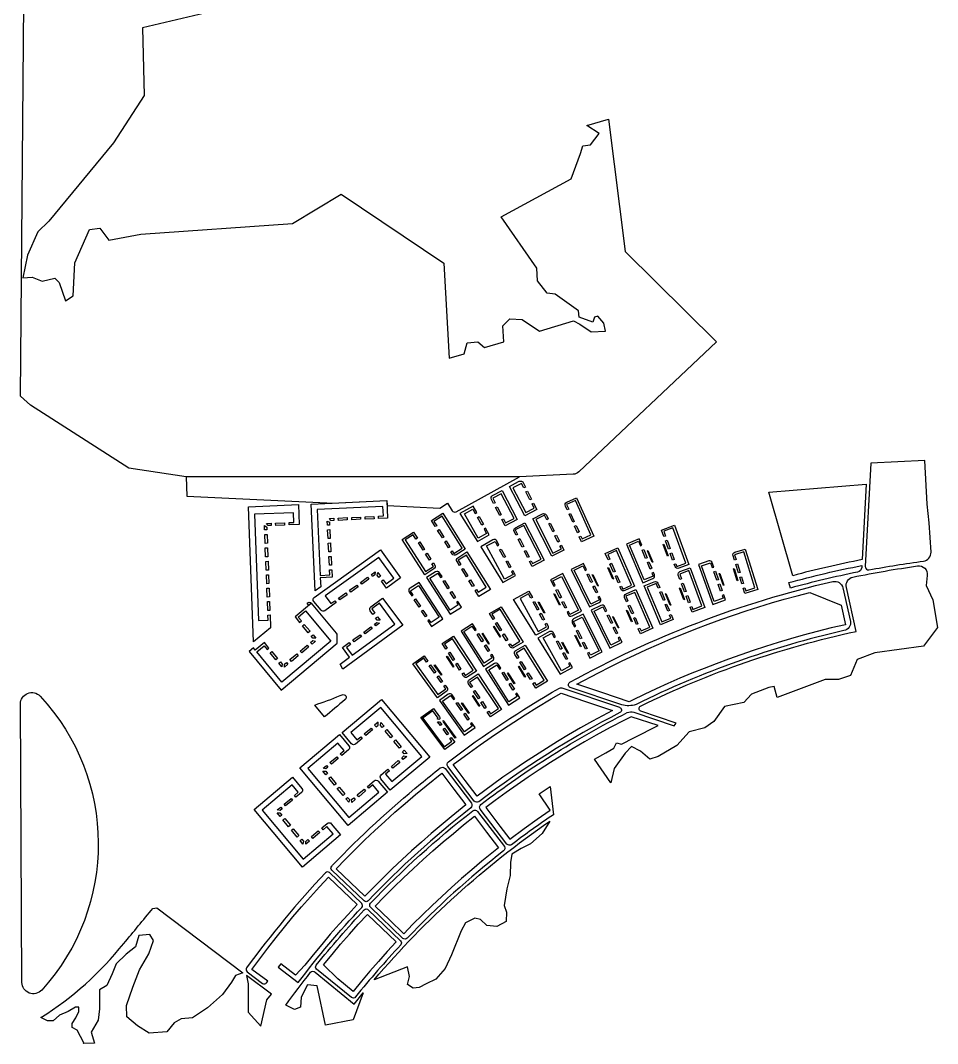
# Model space of a CAD drawing. Header units: millimetres. Extents: x -1270 to 1605, y 1119 to 5880.
# Drawn here: x -9 to 1605, y 1478 to 3279 of the extents above; entities that cross this region are included whole.
import ezdxf

# ---------------------------------------------------------------- set-up
doc = ezdxf.new("R2010")
doc.units = ezdxf.units.MM
doc.layers.add('благоустройство_озеленение', color=18, linetype='Continuous', true_color=0x000000)

msp = doc.modelspace()

# ---------------------------------------------------------------- linework, layer by layer
at = {"layer": 'благоустройство_озеленение'}
for points in [[(315.3, 3291.7), (205.6, 3266.1), (208.3, 3147.2), (154.6, 3063.8), (40.6, 2925.5), (21.5, 2906.9), (3.2, 2866), (-5, 2826.1), (11.6, 2827.4), (29.2, 2819.9), (51, 2825.6), (58.8, 2818.1), (69.9, 2785.8), (83.7, 2794.2), (86.7, 2852.6), (112.1, 2911.2), (130.3, 2913.4), (146.2, 2892.1), (202.8, 2902.9), (469.3, 2921.9), (555, 2973.3), (736.1, 2851.7), (745.5, 2684.4), (771.5, 2692.2), (777.2, 2711.4), (795.9, 2713.5), (807.6, 2703.2), (841.6, 2713.5), (839.6, 2741.3), (851.8, 2753.8), (873.8, 2752.9), (904.1, 2732.4), (964.3, 2750.6), (975.5, 2744.4), (994.9, 2730.8), (1020.4, 2732.4), (1017.4, 2746.2), (1007.2, 2758.5), (1001.1, 2757), (998.1, 2748.2), (974, 2756.7), (972.8, 2767.7), (931.6, 2797.5), (917.7, 2799.1), (900.8, 2820.6), (899.6, 2843.3), (836.8, 2933.3), (959.9, 3000.1), (976.6, 3045), (980.3, 3058.2), (993.9, 3060.1), (1009.1, 3080), (987.3, 3094.2), (1025.7, 3105.2), (1055, 2872.6), (1216, 2713.4), (973.2, 2484.5, -0.177984), (963.7, 2480.4), (869.2, 2475.6), (757.3, 2475.6), (282.5, 2475.6), (181.2, 2491.1), (8.5, 2602.1), (-9.2, 2617.9), (-1.7, 3517.6)], [(784.3, 1901.5, -0.376595), (783.2, 1893, 0.036372), (602.5, 1729.5, -0.407366), (595.5, 1729.4), (538.8, 1783.7, -0.413881), (538.6, 1790.8, -0.000284), (540, 1792.2, -0.029935), (695, 1935.7, -0.006275), (729.6, 1963.4, -0.417407), (738.1, 1962.3), (784.3, 1901.5)]]:
    msp.add_lwpolyline(points, format="xyb", dxfattribs=at)
for points in [[(1487.5, 2499.8), (1477.7, 2317.8, 0.447367), (1484.1, 2312, -0.013749), (1580.3, 2327.5, 0.374884), (1593.3, 2343.3), (1590.1, 2394.6), (1586.3, 2427.6), (1582.4, 2504.7)], [(869.2, 2475.6), (282.5, 2475.6), (283.5, 2441.9), (530.2, 2430.2), (539.5, 2429.7), (635.4, 2434.2), (635.9, 2425.1), (728.7, 2420.7), (742.5, 2429.4), (750.7, 2416.2, 0.397536), (757.3, 2414.5)], [(851.6, 2459.1), (867.3, 2467.7, -0.112773), (869.5, 2468.3), (870.9, 2468.4, -0.295965), (875.6, 2465.7), (879.6, 2457.9), (876.6, 2456.3), (872.5, 2464.3), (857.4, 2456.5), (880.1, 2412.8), (895.1, 2420.6), (891.2, 2428.3), (893.9, 2429.7), (899.8, 2418.1), (878.4, 2407.3)], [(823.4, 2428.9), (819.6, 2436.1, -0.407958), (821.7, 2442.8), (838.4, 2451.9), (865.1, 2400.5), (843.9, 2389.3), (837.9, 2400.8), (840.6, 2402.2), (844.5, 2394.6), (859.6, 2402.4), (836.9, 2446.1), (821.9, 2438.3), (826, 2430.3)], [(1349.9, 2301.8), (1307.9, 2449.1), (1479.4, 2462.7), (1472.3, 2330.1, 0.017531)], [(974.3, 2370.2), (977.1, 2371.5), (979.3, 2366.5), (994.8, 2373.5), (967.4, 2434), (952, 2427), (955.7, 2418.8), (952.9, 2417.6), (949.8, 2424.4, -0.412448), (952.3, 2431), (969.5, 2439), (1000, 2371.5), (978.3, 2361.5)], [(720.8, 2388.2), (714.2, 2398.8), (734.3, 2411.6), (773.5, 2348.8), (757.6, 2338.7, -0.41705), (750.6, 2340.2), (748.2, 2344.1), (750.8, 2345.7), (753.6, 2341.1), (768, 2350.1), (732.9, 2406.4), (718.5, 2397.4), (723.3, 2389.8)], [(863.2, 2372.9), (859.7, 2379.6, -0.412297), (861.9, 2386.3), (878.7, 2395.1), (912.5, 2329.3), (891.2, 2318.2), (886.9, 2326.7), (889.5, 2328.1), (892, 2323.2), (907.1, 2331), (876.8, 2390), (861.7, 2382.3), (865.8, 2374.3)], [(940.3, 2353.9), (943, 2355.3), (947.3, 2346.7), (925.9, 2336.1), (892.6, 2402.2), (909.6, 2410.6, -0.412651), (916.3, 2408.4), (919.7, 2401.7), (917, 2400.3), (913, 2408.4), (897.8, 2400.7), (927.6, 2341.4), (942.8, 2349.1)], [(662.3, 2365.8), (682.5, 2378.6), (689.3, 2368), (686.7, 2366.4), (681.9, 2374), (667.6, 2364.8), (703.4, 2309), (717.7, 2318.1), (714.8, 2322.7), (717.4, 2324.4), (719.8, 2320.6, -0.415676), (718.3, 2313.7), (702.3, 2303.5)], [(1123.3, 2370.6), (1119, 2382.1), (1141.6, 2390.6), (1167.1, 2321.5), (1149.4, 2314.8, -0.415308), (1142.9, 2317.8), (1141.4, 2321.9), (1144.2, 2323), (1146.1, 2317.9), (1162, 2323.8), (1138.8, 2386), (1122.9, 2380.1), (1126.1, 2371.6)], [(832.9, 2355.8), (829, 2362.9, 0.417505), (822.2, 2364.9), (800.8, 2352.9), (839.9, 2290), (862.1, 2302.4), (857.8, 2310.2), (855.2, 2308.8), (857.8, 2304), (842.9, 2295.9), (811.1, 2354.2), (826, 2362.3), (830.3, 2354.4)], [(1084.6, 2355.3), (1079.8, 2366.7), (1057.3, 2357.3), (1086.1, 2289.4), (1103.8, 2296.7, 0.41529), (1106.5, 2303.3), (1104.8, 2307.4), (1102, 2306.2), (1104.1, 2301.2), (1088.5, 2294.7), (1062.7, 2355.8), (1078.4, 2362.4), (1081.9, 2354.1)], [(526.6, 2240.2, -0.392893), (519.8, 2241.1), (507, 2256.5, -0.436397), (507.9, 2263.7), (624.6, 2347.1), (659.8, 2298), (634.9, 2279.7), (626, 2292), (629.3, 2294.3), (634.3, 2287.4), (648.1, 2297.3), (621.5, 2334.1), (527.1, 2266.5), (537, 2252.7), (544.2, 2257.8), (546.5, 2254.6)], [(763.3, 2319.9), (759.1, 2326.7, -0.411414), (760.6, 2333.5), (776.6, 2343.7), (818, 2277.4), (797.4, 2265.2), (790.8, 2275.8), (793.3, 2277.4), (796.2, 2272.8), (810.6, 2281.7), (775.5, 2338), (761.1, 2329.1), (765.9, 2321.4)], [(1025.1, 2329.8), (1020.1, 2341.1), (1042.3, 2350.9), (1071.6, 2283.2), (1054.3, 2275.5, -0.415306), (1047.7, 2278.1), (1045.9, 2282.2), (1048.7, 2283.4), (1050.8, 2278.4), (1066.4, 2285.2), (1039.8, 2346), (1024.3, 2339.2), (1027.9, 2331)], [(1247.4, 2329.2), (1245, 2336.8, -0.413117), (1248.2, 2343.1), (1266.4, 2348.8), (1288.3, 2277.7), (1265.6, 2270.5), (1262.8, 2279.6), (1265.7, 2280.5), (1267.3, 2275.3), (1283.5, 2280.4), (1263.7, 2343.7), (1247.5, 2338.7), (1250.2, 2330.1)], [(987.2, 2312.2), (981.7, 2323.4), (959.9, 2313), (992.4, 2246.8), (1009.5, 2254.9, 0.417321), (1011.8, 2261.6), (1009.9, 2265.5), (1007.2, 2264.2), (1009.6, 2259.3), (994.4, 2251.9), (965.3, 2311.6), (980.5, 2319), (984.5, 2310.9)], [(1211.1, 2317.1), (1208.4, 2324.6, 0.413133), (1202, 2327.7), (1183.9, 2321.3), (1209.2, 2251.2), (1231.8, 2259.2), (1228.6, 2268.2), (1225.7, 2267.2), (1227.6, 2262.1), (1211.6, 2256.4), (1189.3, 2318.9), (1205.2, 2324.6), (1208.3, 2316.1)], [(721.5, 2308.6), (705.5, 2298.5), (747, 2233.9), (767.2, 2246.7), (760.8, 2256.7), (758.3, 2255.1), (761.2, 2250.5), (747, 2241.3), (711.1, 2297.2), (725.4, 2306.3), (730.2, 2298.8), (732.8, 2300.4), (728.4, 2307.1, 0.413045)], [(1604.8, 2210.4), (1580, 2177.6), (1494.5, 2166.2), (1463.6, 2154.5), (1451.8, 2126.3), (1430.7, 2118.9), (1406.8, 2118.9), (1322.8, 2087.7), (1317.5, 2106.6), (1308.1, 2105.3), (1277.1, 2093.1), (1264.1, 2078.9), (1230.1, 2071.7), (1211, 2045.3), (1195.5, 2034.1), (1167.6, 2027.2), (1145.8, 2002.8), (1113.3, 1983.7), (1098.4, 1978.7), (1082, 1992.8), (1065.9, 2001.2), (1055.2, 1989.4), (1035.7, 1962.6), (1029.6, 1937.2), (1001.2, 1979), (1021.2, 1990.3), (1035.3, 1998.1), (1039.9, 2007.9), (1048.3, 2005.1), (1070, 2016.5), (1113, 2037.9), (1065.7, 2053.7), (1053.9, 2047.7), (1028.9, 2034.6), (1004.1, 2021), (983.6, 2009.4), (963.4, 1997.5), (943.3, 1985.3), (923.4, 1972.8), (903.6, 1960.1), (884.1, 1947.1), (864.7, 1933.8), (845.5, 1920.2), (826.5, 1906.4), (809.7, 1893.8), (834.7, 1861), (852.1, 1838.2), (877.3, 1856.8), (900.1, 1873.1), (923.3, 1889.1), (903.7, 1918), (922.9, 1930.7), (928.6, 1881.2, 0.014299), (855.1, 1828.4, -0.353401), (847, 1829.2), (800.1, 1890.8, -0.414009), (801.2, 1899.2, -0.04558), (1058.7, 2060.8, -0.184619), (1070.3, 2061.7), (1141.5, 2037.7), (1144.7, 2042.5), (1082.8, 2063.3, -0.670914), (1082.2, 2072.5, -0.060318), (1461.8, 2203.9), (1444.3, 2281.3, -0.41941), (1455.9, 2299.3, -0.016367), (1569.8, 2319, -0.492274), (1586.7, 2302.4), (1584.6, 2284.3), (1596.5, 2259.4)], [(952.8, 2237.2), (954.8, 2233.3, 0.41531), (961.5, 2231.1), (978.4, 2239.6), (945.3, 2305.8), (923.8, 2294.8), (929.4, 2283.6), (932.1, 2285), (928, 2293), (943.2, 2300.6), (973.1, 2241.4), (957.9, 2233.7), (955.5, 2238.6)], [(1151.3, 2295.3), (1148.5, 2302.8, -0.413436), (1151.5, 2309.2), (1169.2, 2315.9), (1195, 2246.1), (1172.8, 2237.7), (1169.5, 2246.6), (1172.3, 2247.7), (1174.2, 2242.6), (1190.1, 2248.5), (1166.9, 2310.7), (1151, 2304.8), (1154.1, 2296.3)], [(1345.8, 2280), (1343, 2289.6, -0.018552), (1471.7, 2319.8), (1471.5, 2316.1, -0.313593), (1464.1, 2308.1, 0.017159)], [(707.7, 2222.6), (714.4, 2212.5), (734.4, 2225.7), (692.3, 2290.1), (676.4, 2279.9, 0.417615), (674.9, 2273), (679.4, 2266.1), (681.9, 2267.7), (677.1, 2275.1), (691.3, 2284.4), (727.6, 2228.8), (713.4, 2219.5), (710.3, 2224.3)], [(1049, 2074.7), (958.5, 2105.1, -0.651837), (957.7, 2114.2, -0.070526), (1420.4, 2291.5, -0.41505), (1438.4, 2280.2), (1451.7, 2221.5, -0.394236), (1439.9, 2205.2, 0.058073), (1074.1, 2075.2, -0.160222)], [(1135.9, 2233.3), (1139.6, 2224.5), (1117.5, 2215.3), (1088.4, 2283.9), (1106.2, 2291.2, -0.413133), (1112.7, 2288.6), (1115.8, 2281.2), (1113, 2280), (1109.5, 2288.3), (1093.9, 2281.8), (1119.6, 2220.6), (1135.3, 2227.2), (1133.2, 2232.2)], [(858.7, 2259.9), (885.7, 2274.8), (891.8, 2263.5), (889.2, 2262.1), (884.9, 2270), (870, 2261.9), (901.8, 2203.6), (916.7, 2211.8), (914.1, 2216.5), (916.7, 2218), (918.8, 2214.1, -0.412343), (916.9, 2207.3), (898, 2196.9)], [(1078.1, 2208.5), (1080.8, 2209.7), (1083, 2204.8), (1098.6, 2211.5), (1072, 2272.4), (1056.4, 2265.6), (1060, 2257.3), (1057.3, 2256.1), (1054.1, 2263.4, -0.413117), (1056.7, 2270), (1074, 2277.7), (1103.7, 2209.4), (1081.9, 2199.8)], [(393.1, 2168.2), (449.3, 2100.6), (548.2, 2183.2), (548.2, 2197.5, 0.175674), (547.1, 2200.7), (502.9, 2253.5), (474.1, 2229.3), (482.1, 2219.7), (485.2, 2222.3), (479.7, 2228.9), (492.7, 2239.8), (536.9, 2186.8), (450.6, 2114.7), (406.5, 2167.7), (419.5, 2178.5), (425, 2171.9), (428.1, 2174.5), (420, 2184.2), (403.9, 2170.8), (400.7, 2174.6)], [(498.4, 2249.6), (495.1, 2253.5, -0.461256), (502.9, 2253.5)], [(558.1, 2137.3), (553.7, 2146.4), (570, 2158.4), (557.6, 2175.3), (569.4, 2184), (571.8, 2180.7), (564.8, 2175.7), (574.8, 2162), (649.5, 2216.7), (622.5, 2253.3), (608.9, 2243.3), (614.3, 2236), (611, 2233.6), (606.3, 2240.1, -0.414409), (607.3, 2247.1), (628.2, 2262.5), (663.5, 2214.6)], [(850, 2180.6), (852.6, 2182.2), (855.4, 2177.6), (869.8, 2186.6), (834.8, 2242.9), (820.4, 2233.9), (825.1, 2226.3), (822.6, 2224.7), (816.1, 2235.1), (836.8, 2247.3), (875.6, 2184.9), (859.2, 2175.2, -0.407281), (852.4, 2176.8)], [(988.8, 2165.4), (993.1, 2156.9), (1014.4, 2167.7), (981.1, 2234.3), (964.2, 2225.7, 0.412329), (962, 2219), (965.6, 2211.8), (968.2, 2213.2), (964.2, 2221.2), (979.4, 2228.8), (1009.1, 2169.5), (993.9, 2161.9), (991.5, 2166.7)], [(1022.6, 2240.1), (1019.1, 2247.3, 0.411213), (1012.4, 2249.6), (995.1, 2241.4), (1027.9, 2174.4), (1049.5, 2184.8), (1045.3, 2193.4), (1042.6, 2192.1), (1045, 2187.2), (1029.7, 2179.8), (1000.7, 2239.4), (1015.9, 2246.9), (1019.9, 2238.8)], [(792.8, 2206.9), (786.3, 2216.9), (766.1, 2204.1), (805.8, 2142.2), (821.8, 2152.4, 0.415474), (823.3, 2159.3), (820.8, 2163.2), (818.3, 2161.5), (821.2, 2157), (807, 2147.8), (771.1, 2203.7), (785.4, 2212.8), (790.3, 2205.2)], [(932.7, 2194.2), (928.9, 2201.2, 0.39418), (922.1, 2203.4), (901.2, 2191.8), (940.6, 2128.5), (962.1, 2140.4), (957.6, 2148.7), (955, 2147.2), (957.6, 2142.5), (942.7, 2134.3), (910.9, 2192.6), (925.7, 2200.7), (930.1, 2192.8)], [(767.9, 2129), (770.4, 2130.6), (773.4, 2126.1), (787.6, 2135.3), (751.3, 2190.9), (737.1, 2181.6), (742, 2174.1), (739.5, 2172.4), (733, 2182.5), (753, 2195.7), (793.2, 2134), (777.4, 2123.6, -0.416083), (770.5, 2125)], [(892.7, 2112.1), (895.3, 2113.7), (898.1, 2109.1), (912.5, 2118.1), (877.5, 2174.4), (863.1, 2165.4), (867.8, 2157.8), (865.3, 2156.2), (860.9, 2163.3, -0.418917), (862.5, 2170.2), (878.8, 2179.8), (918.5, 2116.1), (897.8, 2103.9)], [(738.3, 2109.1), (741.3, 2105, -0.416093), (740.1, 2098), (724.6, 2087), (681.6, 2146.9), (701.2, 2160.7), (708, 2151.2), (705.6, 2149.5), (700.5, 2156.6), (686.7, 2146.7), (725.4, 2092.8), (739.2, 2102.7), (735.9, 2107.3)], [(836.3, 2139), (832, 2145.8, 0.412577), (825.1, 2147.3), (809.1, 2137.1), (849.5, 2074), (869.8, 2086.8), (864.4, 2095.3), (861.8, 2093.7), (864.7, 2089.1), (850.4, 2080.1), (814.9, 2136.1), (829.3, 2145.2), (834.1, 2137.6)], [(780.7, 2118.5), (796.5, 2129), (837.5, 2066.2), (818, 2053.3), (812.4, 2061.7), (814.9, 2063.3), (817.9, 2058.8), (832, 2068.2), (795.3, 2123.5), (781.2, 2114.1), (786.2, 2106.6), (783.7, 2104.9), (779.3, 2111.6, -0.414386)], [(-9.2, 2076.1, -0.683192), (25.4, 2089.8, -0.390014), (28.2, 1572.6, -0.682645), (-6.6, 1585.9)], [(508.6, 2074.2, 0.022978), (553.3, 2090.9), (557.1, 2092.3, -0.852764), (562.1, 2083.8, 0.006391), (526.1, 2053.3)], [(755.2, 2085.4), (750.6, 2091.9, 0.414544), (743.6, 2093.1), (728.2, 2082.2), (771.9, 2021.2), (791, 2034.8), (785.2, 2043), (782.8, 2041.3), (785.9, 2036.9), (772.1, 2027.1), (733.7, 2081.3), (747.6, 2091.1), (752.8, 2083.7)], [(797.6, 1904, -0.335267), (789, 1905.3), (742.8, 1966, -0.41402), (743.9, 1974.4, -0.033237), (939.4, 2103.9, -0.197716), (943.5, 2104.3), (1045.1, 2070.2, -0.662771), (1045.8, 2061, 0.043865), (797.6, 1904, 0.04476)], [(589.8, 2018.5), (592.4, 2015.4), (580.4, 2005.4, -0.414301), (573.4, 2006.1), (556.7, 2026), (626.3, 2084.1), (711.3, 1982.4), (641.6, 1924.5), (625.1, 1944.2, -0.414127), (625.7, 1951.3), (637.5, 1961.2), (640, 1958.2), (633.4, 1952.7), (644.2, 1939.6), (697.2, 1983.7), (625.1, 2070.1), (572.1, 2025.9), (583, 2012.8)], [(724.1, 2050), (725.8, 2051.3), (716.4, 2064), (697.3, 2049.8), (695.6, 2052), (717.4, 2068.1), (728.4, 2053.2, -0.414561), (727.8, 2049), (727.7, 2048.9)], [(735, 2044.4, -0.213422), (734.5, 2046.8), (757, 2016.6), (756.1, 2016)], [(552.1, 2022.1), (568.8, 2002.2, -0.414127), (568.2, 1995.2), (556.2, 1985.2), (553.6, 1988.2), (560.4, 1993.9), (549.5, 2006.9), (496.7, 1962.7), (568.8, 1876.3), (621.6, 1920.7), (610.7, 1933.7), (604.1, 1928.1), (601.6, 1931.1), (613.4, 1941, -0.4143), (620.5, 1940.4), (637, 1920.6), (567.6, 1862.2), (482.6, 1963.9)], [(469.4, 1947), (486.1, 1927.1, -0.414139), (485.4, 1920), (475.6, 1911.8), (473, 1914.9), (479.8, 1920.6), (468.9, 1933.5), (416.1, 1889.3), (488.2, 1803), (541, 1847.3), (530.1, 1860.3), (523.5, 1854.8), (520.9, 1857.8), (530.6, 1866, -0.414984), (537.7, 1865.4), (554.3, 1845.5), (487, 1788.9), (402, 1890.5)], [(795.3, 1887.1), (842.5, 1825.2, -0.363557), (840.8, 1817.4, 0.036217), (671.1, 1663.8, -0.384525), (664, 1663.6), (607, 1718.3, -0.413862), (606.8, 1725.4, -0.036363), (786.9, 1888.2, -0.417588)], [(613.2, 1590.6, -0.066359), (922.3, 1869.7), (909, 1848.1), (888.7, 1829.8), (872.2, 1821.6), (855.4, 1811.6), (853.1, 1797.1), (852.7, 1774.2), (846.6, 1750.5), (842, 1721.4), (846, 1709.7), (845.8, 1693.1), (829.4, 1684.7), (811.8, 1686.2), (800.3, 1696.9), (790.2, 1699.1), (774.1, 1690.7), (766.5, 1676.9), (749.6, 1634.8), (738.5, 1610.4), (721.7, 1592), (704.5, 1583.6), (692.6, 1577.1), (681.9, 1576), (672, 1582.5), (675.4, 1596.2), (671.8, 1613.7)], [(426, 1588.1), (397.8, 1608.8), (411.8, 1627.7), (426.1, 1646.3), (440.6, 1664.8), (455.3, 1683.1), (470.3, 1701.2), (485.6, 1719.1), (501.1, 1736.8), (516.8, 1754.2), (532.7, 1771.5), (558, 1747.2), (583.3, 1723), (567.3, 1705.8), (551.6, 1688.3), (535.9, 1670.8), (521, 1652.7), (506, 1634.5), (491.3, 1616.2), (475.1, 1599), (449.2, 1618.9), (444.3, 1612.6), (479.8, 1585.8, -0.031619), (591.5, 1717.9, 0.37957), (591.3, 1725), (534.7, 1779.3, 0.417211), (527.6, 1779.1, 0.030821), (388.8, 1611.7, 0.409811), (389.8, 1604.8), (416.9, 1584.3, 0.416174), (424, 1585.3)], [(224, 1716.3), (230.8, 1717.1), (382.3, 1602.9), (369.3, 1598.3), (362, 1586.2), (346.3, 1565), (320.2, 1541.4), (293.6, 1523.9), (273.4, 1522), (261.3, 1514.8), (248.6, 1499), (217.1, 1496.6), (196.5, 1509.9), (177.8, 1525.7), (177.2, 1545.6), (188.7, 1577.7), (200.2, 1608), (216.5, 1636.4), (225, 1660), (218.3, 1670.3), (199, 1668.5), (193.5, 1648.5), (176.6, 1635.8), (159, 1618.9), (152.3, 1601.3), (142.7, 1580.7), (129.9, 1572.9), (129.9, 1539.6), (127.5, 1519.6), (115.4, 1498.4), (120.9, 1479.1), (100.9, 1478.5), (102.4, 1479.7), (90.3, 1501.9), (81.5, 1506.4), (81.5, 1513.8), (88.4, 1523.7), (93.6, 1535.1), (93.6, 1542.6), (87.9, 1542.6), (74.9, 1534.6), (59.5, 1528.2), (48.4, 1518.7), (38.4, 1518.7), (26.8, 1524.1, 0.083791), (172.5, 1654.4, -0.002129)], [(660.1, 1652.1, 0.019194), (580.5, 1560.4, -0.425073), (573.5, 1559.7), (512, 1609.3, -0.413335), (511.3, 1616.3, -0.019304), (595.8, 1713.7, -0.417382), (602.9, 1713.9), (659.9, 1659.3, -0.333918)], [(457.8, 1546, -0.010812), (501.3, 1603.8, -0.473321), (509.3, 1603.8), (578.3, 1548), (594.1, 1567.7), (576.5, 1520.3), (527.9, 1510.9), (513, 1580.1), (496, 1581.8), (484.8, 1559.8), (483.6, 1542.3), (473.3, 1538.1)]]:
    msp.add_lwpolyline(points, format="xyb", close=True, dxfattribs=at)
for points in [[(880.3, 2449.2), (883.2, 2450.7), (890.3, 2436.8), (887.5, 2435.4)], [(509.5, 2275.1), (502.2, 2428), (635.4, 2434.2), (636.9, 2403.3), (621.1, 2402.6), (620.9, 2406.6), (629.5, 2407), (628.7, 2423.9), (512.7, 2418.4), (518.2, 2302.3), (535.2, 2303.1), (534.7, 2312.1), (538.7, 2312.3), (539.4, 2299.3), (518.4, 2298.3), (519.2, 2282)], [(426.2, 2232.6), (430.2, 2232.8), (431.1, 2210.3), (401, 2185.3), (392, 2422.8), (480, 2426.9), (481.2, 2391.8), (463.6, 2391.2), (463.4, 2395.2), (472, 2395.5), (471.4, 2412.4), (402.5, 2410), (409.6, 2223), (426.6, 2223.6)], [(793.8, 2412.8), (787.5, 2424.1), (764.3, 2411.4), (794.9, 2362.2), (815.8, 2374), (809.4, 2385.3), (806.8, 2383.8), (811, 2376.3), (796.3, 2368), (772, 2410.8), (786.8, 2419.2), (791.2, 2411.3)], [(827, 2421.8), (829.7, 2423.2), (836.9, 2409.3), (834.2, 2407.9)], [(440, 2390.4), (439.8, 2394.4), (455.4, 2394.9), (455.6, 2390.9)], [(530.6, 2398), (534.8, 2396.2), (534.9, 2391), (530.9, 2391)], [(534.6, 2402.5), (542.2, 2402.9), (542.3, 2398.9), (536.8, 2398.6)], [(550.1, 2403.2), (565.8, 2404), (565.9, 2400), (550.3, 2399.2)], [(573.7, 2404.3), (589.3, 2405.1), (589.5, 2401.1), (573.9, 2400.3)], [(597.3, 2405.4), (612.9, 2406.2), (613.1, 2402.2), (597.5, 2401.5)], [(795.2, 2404.4), (797.8, 2405.9), (805.5, 2392.3), (802.8, 2390.8)], [(962.7, 2396), (956.2, 2410.3), (959, 2411.5), (965.4, 2397.3)], [(420.2, 2390.1), (424.3, 2387), (424.5, 2382.4), (420.5, 2382.3)], [(423.6, 2393.8), (431.8, 2394.1), (432, 2390.1), (427, 2389.9)], [(531.3, 2382.8), (535.3, 2383), (536.1, 2367.4), (532.1, 2367.2)], [(725, 2381.4), (727.5, 2383), (735.8, 2369.7), (733.3, 2368.2)], [(927.6, 2379.2), (920.6, 2393.2), (923.3, 2394.5), (930.3, 2380.6)], [(966, 2388.8), (968.7, 2390), (973.8, 2378.8), (971, 2377.5)], [(420.8, 2374.3), (424.8, 2374.4), (425.4, 2358.8), (421.4, 2358.7)], [(532.5, 2359.3), (536.5, 2359.4), (537.2, 2343.8), (533.2, 2343.8)], [(691, 2359.7), (693.6, 2361.3), (702, 2348.2), (699.5, 2346.5)], [(737.5, 2361.4), (740, 2362.9), (746.5, 2352.5), (744, 2350.9)], [(866.8, 2365.8), (869.5, 2367.2), (876.6, 2353.3), (873.9, 2351.9)], [(931.2, 2372.1), (933.9, 2373.4), (939.4, 2362.4), (936.8, 2361.1)], [(1126, 2363.1), (1128.9, 2364.1), (1134.3, 2349.5), (1131.5, 2348.5)], [(421.7, 2350.7), (425.7, 2350.8), (426.3, 2335.2), (422.3, 2335.1)], [(703.8, 2339.8), (706.4, 2341.4), (713, 2331.1), (710.5, 2329.4)], [(834.1, 2347.4), (836.8, 2348.8), (844.3, 2335.1), (841.6, 2333.7)], [(877.6, 2344.8), (880.3, 2346.1), (885.9, 2335.2), (883.2, 2333.8)], [(1085, 2346.7), (1087.7, 2347.9), (1093.8, 2333.5), (1091, 2332.3)], [(1094.1, 2345.7), (1095, 2346.1), (1103.5, 2325.8), (1102.6, 2325.5)], [(1122, 2356.8), (1122.9, 2357.2), (1130.6, 2336.6), (1129.7, 2336.2)], [(1134.3, 2341), (1137.1, 2342), (1141.4, 2330.5), (1138.6, 2329.4)], [(422.6, 2327.1), (426.6, 2327.2), (427.2, 2311.6), (423.2, 2311.5)], [(533.6, 2335.7), (537.6, 2335.9), (538.4, 2320.2), (534.4, 2320.1)], [(845.5, 2326.6), (848.1, 2328.1), (854, 2317.3), (851.4, 2315.8)], [(1028.3, 2322.4), (1031.1, 2323.6), (1037.3, 2309.3), (1034.6, 2308.1)], [(1094.1, 2325), (1096.9, 2326.1), (1101.7, 2314.8), (1098.9, 2313.6)], [(608.3, 2303.8), (614.8, 2308.4), (614.4, 2303.3), (610.6, 2300.6)], [(618.4, 2302.6), (619.8, 2307.6), (624.6, 2300.8), (621.4, 2298.5)], [(767.6, 2313.1), (770.1, 2314.7), (778.4, 2301.4), (775.8, 2299.8)], [(988, 2303.7), (990.7, 2305), (997.5, 2291), (994.8, 2289.7)], [(1024.6, 2315.9), (1025.5, 2316.3), (1034.3, 2296.2), (1033.4, 2295.8)], [(1216.2, 2293.8), (1211, 2308.6), (1213.8, 2309.6), (1219, 2294.8)], [(1220.5, 2305.5), (1221.5, 2305.8), (1228.9, 2285.1), (1227.9, 2284.8)], [(1245.8, 2314), (1246.8, 2314.3), (1253.3, 2293.3), (1252.4, 2293)], [(1249.7, 2321.6), (1252.6, 2322.5), (1257.2, 2307.5), (1254.4, 2306.7)], [(423.5, 2303.5), (427.5, 2303.6), (428.1, 2288), (424.1, 2287.8)], [(589.1, 2290), (601.8, 2299.1), (604.1, 2295.9), (591.4, 2286.8)], [(734.6, 2292), (737.1, 2293.6), (745.5, 2280.5), (743, 2278.9)], [(780, 2293), (782.6, 2294.6), (789.1, 2284.1), (786.6, 2282.6)], [(997.1, 2303.3), (998, 2303.7), (1007.7, 2283.9), (1006.8, 2283.4)], [(1037.8, 2300.8), (1040.5, 2302), (1045.5, 2290.7), (1042.7, 2289.5)], [(1154.1, 2287.8), (1156.9, 2288.8), (1162.4, 2274.2), (1159.6, 2273.2)], [(1218.9, 2286.3), (1221.7, 2287.3), (1225.9, 2275.7), (1223, 2274.7)], [(1256.8, 2299), (1259.6, 2299.9), (1263.3, 2288.1), (1260.4, 2287.3)], [(424.4, 2279.9), (428.4, 2280), (429, 2264.4), (425, 2264.2)], [(550.7, 2262.5), (563.4, 2271.6), (565.7, 2268.4), (553, 2259.3)], [(569.9, 2276.3), (582.6, 2285.4), (584.9, 2282.1), (572.2, 2273)], [(747.3, 2272.1), (749.8, 2273.8), (756.5, 2263.4), (754, 2261.8)], [(929.7, 2269.8), (930.6, 2270.2), (940.5, 2250.6), (939.6, 2250.1)], [(933, 2276.5), (935.7, 2277.8), (942.7, 2263.9), (940.1, 2262.5)], [(970, 2110.7), (1007.9, 2130.9), (1028.9, 2141.5), (1049.9, 2151.9), (1071.2, 2162), (1092.5, 2171.8), (1114, 2181.3), (1135.6, 2190.6), (1157.4, 2199.5), (1179.2, 2208.1), (1201.2, 2216.5), (1223.2, 2224.6), (1245.4, 2232.3), (1267.7, 2239.8), (1290.1, 2247), (1312.6, 2253.8), (1335.1, 2260.4), (1357.5, 2266.6), (1380, 2272), (1435.1, 2249.7), (1442.8, 2215.6), (1417.8, 2209.8), (1392.9, 2203.9), (1368.3, 2197), (1346.1, 2190.7), (1324.1, 2184.2), (1302.1, 2177.4), (1280.3, 2170.2), (1258.5, 2162.8), (1236.8, 2155), (1215.3, 2147), (1193.8, 2138.7), (1172.5, 2130.1), (1151.3, 2121.2), (1130.2, 2112), (1109.3, 2102.5), (1088.4, 2092.8), (1067.8, 2082.7), (1061.9, 2079.8), (1015.5, 2095.4)], [(998.3, 2282.5), (1001, 2283.8), (1006.4, 2272.7), (1003.7, 2271.4)], [(1116.1, 2272.7), (1118.9, 2273.8), (1124.9, 2259.4), (1122.2, 2258.3)], [(1125.9, 2270.1), (1126.8, 2270.5), (1135.3, 2250.2), (1134.4, 2249.9)], [(1150.6, 2280), (1151.6, 2280.3), (1159.3, 2259.7), (1158.3, 2259.4)], [(425.3, 2256.3), (429.3, 2256.4), (429.9, 2240.8), (425.9, 2240.6)], [(692.3, 2246.3), (683.8, 2259.4), (686.3, 2261), (694.8, 2248)], [(893, 2255.1), (895.7, 2256.5), (903.2, 2242.8), (900.5, 2241.4)], [(902.1, 2255.1), (903, 2255.6), (913.5, 2236.3), (912.7, 2235.8)], [(943.7, 2255.4), (946.3, 2256.7), (951.9, 2245.7), (949.2, 2244.4)], [(1125.3, 2250.9), (1128, 2252), (1132.8, 2240.7), (1130, 2239.5)], [(1162.4, 2265.7), (1165.2, 2266.7), (1169.5, 2255.2), (1166.7, 2254.1)], [(696.7, 2239.6), (699.2, 2241.3), (705.9, 2231), (703.4, 2229.3)], [(904.4, 2234.3), (907, 2235.8), (912.9, 2225), (910.3, 2223.5)], [(1023.4, 2231.6), (1026.1, 2232.9), (1032.9, 2218.8), (1030.2, 2217.5)], [(1057.4, 2240.8), (1058.4, 2241.2), (1067.2, 2221), (1066.3, 2220.6)], [(1066.8, 2234.5), (1060.5, 2248.8), (1063.3, 2250), (1069.5, 2235.7)], [(487.3, 2213.6), (490.3, 2216.2), (500.5, 2204), (497.4, 2201.4)], [(613.9, 2216.6), (617.9, 2219.6), (622.9, 2218.3), (616.3, 2213.4)], [(615.8, 2227.2), (619, 2229.6), (623.7, 2223.3), (618.5, 2223.5)], [(826.8, 2217.9), (829.4, 2219.5), (837.6, 2206.2), (835.1, 2204.7)], [(1033.2, 2229.6), (1034.1, 2230), (1043.8, 2210.2), (1042.9, 2209.8)], [(1070, 2227.1), (1072.7, 2228.3), (1077.6, 2217.1), (1074.9, 2215.9)], [(502.6, 2195.3), (505.7, 2197.8), (510.7, 2191.7), (505.6, 2191.7)], [(575.8, 2188.7), (588.4, 2197.9), (590.8, 2194.7), (578.2, 2185.5)], [(594.9, 2202.7), (607.5, 2211.9), (609.9, 2208.7), (597.3, 2199.4)], [(794.6, 2198.5), (797.1, 2200.1), (805.5, 2187), (803, 2185.4)], [(803.2, 2200), (804, 2200.5), (815.9, 2182), (815, 2181.4)], [(823.3, 2212.3), (824.1, 2212.8), (835.8, 2194.1), (834.9, 2193.6)], [(839.3, 2197.9), (841.8, 2199.4), (848.4, 2189), (845.8, 2187.4)], [(966.5, 2196.5), (967.4, 2197), (977.3, 2177.3), (976.4, 2176.8)], [(976.1, 2190.7), (969.1, 2204.7), (971.8, 2206), (978.8, 2192.1)], [(1033.7, 2210.3), (1036.4, 2211.6), (1041.8, 2200.6), (1039.1, 2199.3)], [(483.2, 2169.2), (495.2, 2179.3), (497.8, 2176.2), (485.8, 2166.2)], [(501.3, 2184.4), (505.2, 2187.7), (510.3, 2186.7), (503.9, 2181.3)], [(807.3, 2178.6), (809.9, 2180.3), (816.5, 2169.9), (814, 2168.3)], [(933.9, 2185.8), (936.5, 2187.2), (944, 2173.5), (941.4, 2172.1)], [(943.7, 2184.4), (944.6, 2184.9), (955.2, 2165.6), (954.3, 2165.1)], [(979.7, 2183.6), (982.4, 2184.9), (987.9, 2173.9), (985.2, 2172.5)], [(430.1, 2165.8), (433.2, 2168.3), (443.2, 2156.3), (440.1, 2153.7)], [(465.1, 2154.1), (477.1, 2164.1), (479.7, 2161), (467.7, 2151)], [(743.9, 2165.7), (746.4, 2167.4), (754.9, 2154.3), (752.4, 2152.7)], [(945.2, 2165), (947.9, 2166.5), (953.7, 2155.7), (951.1, 2154.2)], [(445.2, 2147.6), (448.3, 2150.1), (451.5, 2146.3), (450.5, 2141.3)], [(455.5, 2146), (459, 2148.9), (461.5, 2145.9), (455.5, 2140.8)], [(710.2, 2143), (712.7, 2144.7), (721.8, 2132), (719.4, 2130.3)], [(719, 2144.6), (719.8, 2145.1), (732.6, 2127.3), (731.8, 2126.7)], [(740.8, 2159.5), (741.6, 2160.1), (753.6, 2141.7), (752.8, 2141.1)], [(756.8, 2146), (759.3, 2147.6), (766, 2137.3), (763.5, 2135.7)], [(869.5, 2149.4), (872.1, 2151), (880.3, 2137.7), (877.8, 2136.1)], [(724, 2123.8), (726.5, 2125.5), (733.6, 2115.6), (731.2, 2113.8)], [(838.4, 2130.8), (840.7, 2132.3), (849.1, 2119.1), (846.7, 2117.6)], [(847.9, 2130.3), (848.7, 2130.8), (860.6, 2112.3), (859.7, 2111.8)], [(867, 2142), (867.9, 2142.5), (879.5, 2123.9), (878.7, 2123.3)], [(882, 2129.4), (884.5, 2130.9), (891.1, 2120.5), (888.5, 2118.9)], [(851, 2110.9), (853.4, 2112.4), (860, 2102), (857.6, 2100.5)], [(752.1, 1969.4), (780.2, 1990.2), (799.6, 2004.1), (819.2, 2017.8), (838.9, 2031.2), (858.9, 2044.3), (879, 2057.2), (899.4, 2069.8), (924.6, 2084.9), (942.3, 2095.2), (987.1, 2080.1), (1032.6, 2064.8), (997.7, 2046), (976.5, 2034.1), (955.5, 2021.9), (935.8, 2010.1), (916.3, 1998), (897, 1985.6), (877.8, 1973), (858.8, 1960.1), (840, 1947), (821.4, 1933.6), (794.5, 1913.8), (773.3, 1941.6)], [(786.2, 2090.3), (787, 2090.9), (799.2, 2072.5), (798.3, 2072)], [(788.1, 2098.2), (790.6, 2099.9), (799.3, 2086.9), (796.8, 2085.2)], [(757.4, 2077.2), (759.8, 2078.9), (768.9, 2066.1), (766.4, 2064.4)], [(767.1, 2077.2), (768, 2077.8), (780.7, 2059.9), (779.8, 2059.3)], [(801.2, 2078.5), (803.7, 2080.2), (810.5, 2070), (808, 2068.3)], [(771, 2057.9), (773.5, 2059.6), (780.6, 2049.6), (778.1, 2047.8)], [(614.1, 2038.8), (616.6, 2035.7), (620.2, 2038.7), (620.2, 2043.9)], [(624.2, 2038.4), (625.2, 2043.4), (630.6, 2037), (627.5, 2034.5)], [(746.5, 2015.5), (748.9, 2017.3), (755.1, 2009), (737.4, 1995.8), (697.3, 2049.8), (699, 2051), (736.3, 2000.8), (749.9, 2010.9)], [(724.7, 2044.8), (728.5, 2044.8), (732.2, 2039.8), (729.8, 2038)], [(595.9, 2023.7), (607.9, 2033.7), (610.5, 2030.6), (598.5, 2020.6)], [(632.6, 2028.3), (635.7, 2030.9), (645.7, 2018.9), (642.7, 2016.4)], [(734.6, 2031.6), (737, 2033.4), (744.2, 2023.7), (741.7, 2021.9)], [(647.8, 2010.2), (650.9, 2012.8), (660.9, 2000.8), (657.8, 1998.3)], [(547.5, 1983.1), (550.1, 1980), (538.1, 1970), (535.5, 1973.1)], [(661.8, 1981.4), (665.6, 1984.6), (670.6, 1983.6), (664.3, 1978.4)], [(663, 1992.1), (666, 1994.7), (671.1, 1988.7), (665.9, 1988.6)], [(523.3, 1962.9), (529.4, 1968), (532, 1964.9), (528.4, 1961.9)], [(643.6, 1966.3), (655.6, 1976.3), (658.2, 1973.3), (646.1, 1963.3)], [(522.9, 1957.8), (528, 1957.9), (531.3, 1954), (528.2, 1951.4)], [(533.3, 1945.3), (536.4, 1947.8), (546.4, 1935.8), (543.3, 1933.3)], [(546.5, 1786), (563.1, 1803.1), (580, 1820), (597.1, 1836.7), (614.5, 1853.2), (632.1, 1869.4), (649.8, 1885.4), (667.8, 1901.1), (686, 1916.6), (704.5, 1931.8), (732.3, 1954.2), (753.5, 1926.3), (774.7, 1898.5), (748.7, 1877.6), (731, 1862.9), (713.5, 1848.1), (696.3, 1833), (679.2, 1817.6), (662.3, 1802.1), (645.7, 1786.3), (629.2, 1770.3), (613.1, 1754.1), (597, 1737.6), (571.8, 1761.8)], [(548.4, 1927.1), (551.5, 1929.7), (561.5, 1917.7), (558.5, 1915.1)], [(454.9, 1899.7), (466.9, 1909.7), (469.5, 1906.7), (457.5, 1896.6)], [(563.6, 1909), (566.6, 1911.6), (569.6, 1908), (568.6, 1903)], [(573.7, 1902.5), (573.6, 1907.7), (577.4, 1910.8), (579.9, 1907.8)], [(583.5, 1916), (595.5, 1926), (598, 1923), (586.1, 1912.9)], [(448.8, 1894.6), (451.3, 1891.5), (447.7, 1888.5), (442.7, 1889.5)], [(442.3, 1884.4), (447.5, 1884.4), (450.7, 1880.6), (447.6, 1878)], [(452.7, 1871.9), (455.8, 1874.5), (465.8, 1862.5), (462.7, 1859.9)], [(615.1, 1720.3), (631.5, 1737.1), (648.1, 1753.7), (664.9, 1770.1), (682, 1786.2), (699.3, 1802.1), (716.8, 1817.8), (734.6, 1833.2), (752.6, 1848.3), (770.7, 1863.2), (789.9, 1878.5), (811.2, 1850.6), (832.3, 1823), (803, 1799.2), (785, 1784.2), (767.2, 1768.8), (749.6, 1753.2), (732.3, 1737.4), (715.1, 1721.3), (698.3, 1704.9), (681.6, 1688.3), (665.6, 1671.8), (640.4, 1696)], [(467.8, 1853.8), (470.9, 1856.3), (480.9, 1844.3), (477.8, 1841.8)], [(483, 1835.6), (486, 1838.2), (489, 1834.7), (488, 1829.6)], [(493, 1834.3), (496.8, 1837.5), (499.3, 1834.4), (493.1, 1829.2)], [(502.9, 1842.6), (514.8, 1852.7), (517.4, 1849.6), (505.4, 1839.6)], [(524.1, 1617.2), (539.1, 1635.3), (554.3, 1653.2), (569.7, 1671), (585.4, 1688.5), (601.3, 1705.7), (626.7, 1681.4), (651.9, 1657.3), (636.3, 1640.4), (620.7, 1623), (605.7, 1605.7), (590.8, 1588.1), (576.3, 1570.3), (549.1, 1592.2)], [(388.5, 1598.3), (391.5, 1583.8), (391.5, 1533.4), (414, 1509.1), (424.6, 1555.5), (432.3, 1565.3)]]:
    msp.add_lwpolyline(points, close=True, dxfattribs=at)

doc.saveas('drawing.dxf')
